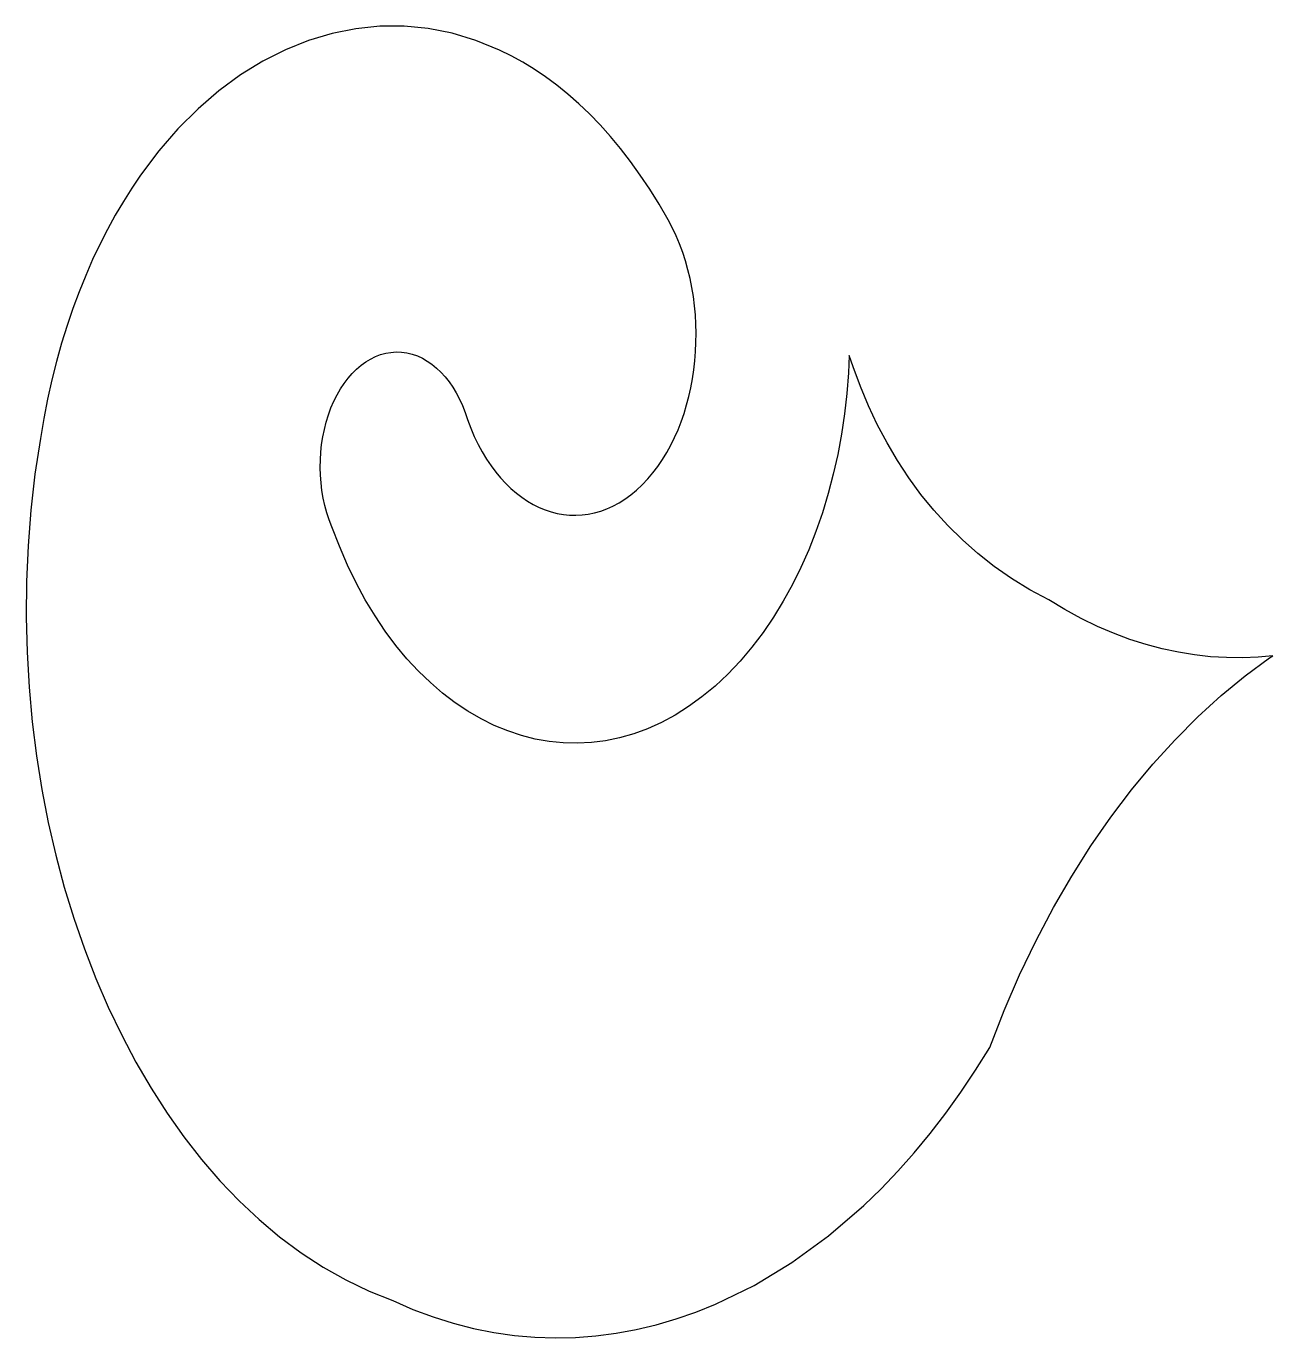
# Model space of a CAD drawing. Header units: centimetres. Extents: x -2.15 to 2.15, y -1.9 to 1.9.
# Drawn here: x -0.922 to -0.6119, y -1.6041 to -1.2778 of the extents above; entities that cross this region are included whole.
import ezdxf

# ---------------------------------------------------------------- set-up
doc = ezdxf.new("R2010")
doc.units = ezdxf.units.CM
doc.header["$MEASUREMENT"] = 0
doc.layers.add('Layer 1', color=7, linetype='Continuous')

msp = doc.modelspace()

# ---------------------------------------------------------------- linework, layer by layer
at = {"layer": 'Layer 1', "color": 177}
msp.add_open_spline([(-0.61192, -1.43446), (-0.61192, -1.43446), (-0.61271, -1.43498), (-0.61271, -1.43498), (-0.61271, -1.43498), (-0.61271, -1.43498), (-0.6188, -1.43948), (-0.6188, -1.43948), (-0.6188, -1.43948), (-0.6188, -1.43948), (-0.62476, -1.44438), (-0.62476, -1.44438), (-0.62476, -1.44438), (-0.62476, -1.44438), (-0.63058, -1.44967), (-0.63058, -1.44967), (-0.63058, -1.44967), (-0.63058, -1.44967), (-0.63624, -1.45535), (-0.63624, -1.45535), (-0.63624, -1.45535), (-0.63624, -1.45535), (-0.64175, -1.4614), (-0.64175, -1.4614), (-0.64175, -1.4614), (-0.64175, -1.4614), (-0.64708, -1.46782), (-0.64708, -1.46782), (-0.64708, -1.46782), (-0.64708, -1.46782), (-0.65223, -1.47461), (-0.65223, -1.47461), (-0.65223, -1.47461), (-0.65223, -1.47461), (-0.65718, -1.48177), (-0.65718, -1.48177), (-0.65718, -1.48177), (-0.65718, -1.48177), (-0.66194, -1.48927), (-0.66194, -1.48927), (-0.66194, -1.48927), (-0.66194, -1.48927), (-0.66648, -1.49713), (-0.66648, -1.49713), (-0.66648, -1.49713), (-0.66648, -1.49713), (-0.6708, -1.50533), (-0.6708, -1.50533), (-0.6708, -1.50533), (-0.6708, -1.50533), (-0.67489, -1.51386), (-0.67489, -1.51386), (-0.67489, -1.51386), (-0.67489, -1.51386), (-0.67873, -1.52272), (-0.67873, -1.52272), (-0.67873, -1.52272), (-0.67873, -1.52272), (-0.68232, -1.5319), (-0.68232, -1.5319), (-0.68232, -1.5319), (-0.68232, -1.5319), (-0.68584, -1.53758), (-0.68584, -1.53758), (-0.68584, -1.53758), (-0.68584, -1.53758), (-0.68949, -1.54304), (-0.68949, -1.54304), (-0.68949, -1.54304), (-0.68949, -1.54304), (-0.69324, -1.54829), (-0.69324, -1.54829), (-0.69324, -1.54829), (-0.69324, -1.54829), (-0.69711, -1.55332), (-0.69711, -1.55332), (-0.69711, -1.55332), (-0.69711, -1.55332), (-0.70109, -1.55814), (-0.70109, -1.55814), (-0.70109, -1.55814), (-0.70109, -1.55814), (-0.70518, -1.56273), (-0.70518, -1.56273), (-0.70518, -1.56273), (-0.70518, -1.56273), (-0.70935, -1.56709), (-0.70935, -1.56709), (-0.70935, -1.56709), (-0.70935, -1.56709), (-0.71362, -1.57123), (-0.71362, -1.57123), (-0.71362, -1.57123), (-0.71362, -1.57123), (-0.72243, -1.57881), (-0.72243, -1.57881), (-0.72243, -1.57881), (-0.72243, -1.57881), (-0.73153, -1.58545), (-0.73153, -1.58545), (-0.73153, -1.58545), (-0.73153, -1.58545), (-0.74091, -1.59111), (-0.74091, -1.59111), (-0.74091, -1.59111), (-0.74091, -1.59111), (-0.75052, -1.59579), (-0.75052, -1.59579), (-0.75052, -1.59579), (-0.75052, -1.59579), (-0.7554, -1.59775), (-0.7554, -1.59775), (-0.7554, -1.59775), (-0.7554, -1.59775), (-0.76031, -1.59945), (-0.76031, -1.59945), (-0.76031, -1.59945), (-0.76031, -1.59945), (-0.76527, -1.6009), (-0.76527, -1.6009), (-0.76527, -1.6009), (-0.76527, -1.6009), (-0.77026, -1.60208), (-0.77026, -1.60208), (-0.77026, -1.60208), (-0.77026, -1.60208), (-0.77527, -1.603), (-0.77527, -1.603), (-0.77527, -1.603), (-0.77527, -1.603), (-0.78031, -1.60366), (-0.78031, -1.60366), (-0.78031, -1.60366), (-0.78031, -1.60366), (-0.78536, -1.60405), (-0.78536, -1.60405), (-0.78536, -1.60405), (-0.78536, -1.60405), (-0.79043, -1.60415), (-0.79043, -1.60415), (-0.79043, -1.60415), (-0.79043, -1.60415), (-0.7955, -1.60399), (-0.7955, -1.60399), (-0.7955, -1.60399), (-0.7955, -1.60399), (-0.80058, -1.60355), (-0.80058, -1.60355), (-0.80058, -1.60355), (-0.80058, -1.60355), (-0.80566, -1.60283), (-0.80566, -1.60283), (-0.80566, -1.60283), (-0.80566, -1.60283), (-0.81072, -1.60182), (-0.81072, -1.60182), (-0.81072, -1.60182), (-0.81072, -1.60182), (-0.81577, -1.60053), (-0.81577, -1.60053), (-0.81577, -1.60053), (-0.81577, -1.60053), (-0.8208, -1.59895), (-0.8208, -1.59895), (-0.8208, -1.59895), (-0.8208, -1.59895), (-0.82581, -1.59708), (-0.82581, -1.59708), (-0.82581, -1.59708), (-0.82581, -1.59708), (-0.83079, -1.59491), (-0.83079, -1.59491), (-0.83079, -1.59491), (-0.83079, -1.59491), (-0.83674, -1.59254), (-0.83674, -1.59254), (-0.83674, -1.59254), (-0.83674, -1.59254), (-0.84254, -1.58976), (-0.84254, -1.58976), (-0.84254, -1.58976), (-0.84254, -1.58976), (-0.84818, -1.58657), (-0.84818, -1.58657), (-0.84818, -1.58657), (-0.84818, -1.58657), (-0.85365, -1.58299), (-0.85365, -1.58299), (-0.85365, -1.58299), (-0.85365, -1.58299), (-0.85897, -1.57904), (-0.85897, -1.57904), (-0.85897, -1.57904), (-0.85897, -1.57904), (-0.8641, -1.57473), (-0.8641, -1.57473), (-0.8641, -1.57473), (-0.8641, -1.57473), (-0.86906, -1.57008), (-0.86906, -1.57008), (-0.86906, -1.57008), (-0.86906, -1.57008), (-0.87383, -1.56508), (-0.87383, -1.56508), (-0.87383, -1.56508), (-0.87383, -1.56508), (-0.87841, -1.55977), (-0.87841, -1.55977), (-0.87841, -1.55977), (-0.87841, -1.55977), (-0.8828, -1.55415), (-0.8828, -1.55415), (-0.8828, -1.55415), (-0.8828, -1.55415), (-0.88698, -1.54823), (-0.88698, -1.54823), (-0.88698, -1.54823), (-0.88698, -1.54823), (-0.89096, -1.54204), (-0.89096, -1.54204), (-0.89096, -1.54204), (-0.89096, -1.54204), (-0.89472, -1.53558), (-0.89472, -1.53558), (-0.89472, -1.53558), (-0.89472, -1.53558), (-0.89827, -1.52887), (-0.89827, -1.52887), (-0.89827, -1.52887), (-0.89827, -1.52887), (-0.9016, -1.52192), (-0.9016, -1.52192), (-0.9016, -1.52192), (-0.9016, -1.52192), (-0.90469, -1.51474), (-0.90469, -1.51474), (-0.90469, -1.51474), (-0.90469, -1.51474), (-0.90755, -1.50736), (-0.90755, -1.50736), (-0.90755, -1.50736), (-0.90755, -1.50736), (-0.91017, -1.49977), (-0.91017, -1.49977), (-0.91017, -1.49977), (-0.91017, -1.49977), (-0.91255, -1.492), (-0.91255, -1.492), (-0.91255, -1.492), (-0.91255, -1.492), (-0.91466, -1.48406), (-0.91466, -1.48406), (-0.91466, -1.48406), (-0.91466, -1.48406), (-0.91653, -1.47597), (-0.91653, -1.47597), (-0.91653, -1.47597), (-0.91653, -1.47597), (-0.91814, -1.46773), (-0.91814, -1.46773), (-0.91814, -1.46773), (-0.91814, -1.46773), (-0.91947, -1.45935), (-0.91947, -1.45935), (-0.91947, -1.45935), (-0.91947, -1.45935), (-0.92053, -1.45086), (-0.92053, -1.45086), (-0.92053, -1.45086), (-0.92053, -1.45086), (-0.92131, -1.44228), (-0.92131, -1.44228), (-0.92131, -1.44228), (-0.92131, -1.44228), (-0.92181, -1.43359), (-0.92181, -1.43359), (-0.92181, -1.43359), (-0.92181, -1.43359), (-0.92201, -1.42484), (-0.92201, -1.42484), (-0.92201, -1.42484), (-0.92201, -1.42484), (-0.92193, -1.41602), (-0.92193, -1.41602), (-0.92193, -1.41602), (-0.92193, -1.41602), (-0.92154, -1.40715), (-0.92154, -1.40715), (-0.92154, -1.40715), (-0.92154, -1.40715), (-0.92084, -1.39825), (-0.92084, -1.39825), (-0.92084, -1.39825), (-0.92084, -1.39825), (-0.91983, -1.38932), (-0.91983, -1.38932), (-0.91983, -1.38932), (-0.91983, -1.38932), (-0.9185, -1.38039), (-0.9185, -1.38039), (-0.9185, -1.38039), (-0.9185, -1.38039), (-0.91765, -1.37544), (-0.91765, -1.37544), (-0.91765, -1.37544), (-0.91765, -1.37544), (-0.9167, -1.37059), (-0.9167, -1.37059), (-0.9167, -1.37059), (-0.9167, -1.37059), (-0.91563, -1.36585), (-0.91563, -1.36585), (-0.91563, -1.36585), (-0.91563, -1.36585), (-0.91447, -1.36123), (-0.91447, -1.36123), (-0.91447, -1.36123), (-0.91447, -1.36123), (-0.91321, -1.35672), (-0.91321, -1.35672), (-0.91321, -1.35672), (-0.91321, -1.35672), (-0.91185, -1.35233), (-0.91185, -1.35233), (-0.91185, -1.35233), (-0.91185, -1.35233), (-0.9104, -1.34805), (-0.9104, -1.34805), (-0.9104, -1.34805), (-0.9104, -1.34805), (-0.90885, -1.34388), (-0.90885, -1.34388), (-0.90885, -1.34388), (-0.90885, -1.34388), (-0.90722, -1.33984), (-0.90722, -1.33984), (-0.90722, -1.33984), (-0.90722, -1.33984), (-0.90551, -1.33591), (-0.90551, -1.33591), (-0.90551, -1.33591), (-0.90551, -1.33591), (-0.90371, -1.3321), (-0.90371, -1.3321), (-0.90371, -1.3321), (-0.90371, -1.3321), (-0.90183, -1.32841), (-0.90183, -1.32841), (-0.90183, -1.32841), (-0.90183, -1.32841), (-0.89988, -1.32485), (-0.89988, -1.32485), (-0.89988, -1.32485), (-0.89988, -1.32485), (-0.89785, -1.3214), (-0.89785, -1.3214), (-0.89785, -1.3214), (-0.89785, -1.3214), (-0.89575, -1.31808), (-0.89575, -1.31808), (-0.89575, -1.31808), (-0.89575, -1.31808), (-0.89359, -1.31488), (-0.89359, -1.31488), (-0.89359, -1.31488), (-0.89359, -1.31488), (-0.88904, -1.30886), (-0.88904, -1.30886), (-0.88904, -1.30886), (-0.88904, -1.30886), (-0.88427, -1.30335), (-0.88427, -1.30335), (-0.88427, -1.30335), (-0.88427, -1.30335), (-0.87927, -1.29836), (-0.87927, -1.29836), (-0.87927, -1.29836), (-0.87927, -1.29836), (-0.87408, -1.29388), (-0.87408, -1.29388), (-0.87408, -1.29388), (-0.87408, -1.29388), (-0.86871, -1.28994), (-0.86871, -1.28994), (-0.86871, -1.28994), (-0.86871, -1.28994), (-0.86319, -1.28653), (-0.86319, -1.28653), (-0.86319, -1.28653), (-0.86319, -1.28653), (-0.85752, -1.28367), (-0.85752, -1.28367), (-0.85752, -1.28367), (-0.85752, -1.28367), (-0.85176, -1.28137), (-0.85176, -1.28137), (-0.85176, -1.28137), (-0.85176, -1.28137), (-0.8459, -1.27962), (-0.8459, -1.27962), (-0.8459, -1.27962), (-0.8459, -1.27962), (-0.83998, -1.27845), (-0.83998, -1.27845), (-0.83998, -1.27845), (-0.83998, -1.27845), (-0.83401, -1.27785), (-0.83401, -1.27785), (-0.83401, -1.27785), (-0.83401, -1.27785), (-0.82802, -1.27783), (-0.82802, -1.27783), (-0.82802, -1.27783), (-0.82802, -1.27783), (-0.82202, -1.27841), (-0.82202, -1.27841), (-0.82202, -1.27841), (-0.82202, -1.27841), (-0.81605, -1.27958), (-0.81605, -1.27958), (-0.81605, -1.27958), (-0.81605, -1.27958), (-0.81013, -1.28137), (-0.81013, -1.28137), (-0.81013, -1.28137), (-0.81013, -1.28137), (-0.80426, -1.28376), (-0.80426, -1.28376), (-0.80426, -1.28376), (-0.80426, -1.28376), (-0.80136, -1.2852), (-0.80136, -1.2852), (-0.80136, -1.2852), (-0.80136, -1.2852), (-0.79849, -1.28679), (-0.79849, -1.28679), (-0.79849, -1.28679), (-0.79849, -1.28679), (-0.79564, -1.28853), (-0.79564, -1.28853), (-0.79564, -1.28853), (-0.79564, -1.28853), (-0.79282, -1.29043), (-0.79282, -1.29043), (-0.79282, -1.29043), (-0.79282, -1.29043), (-0.79003, -1.2925), (-0.79003, -1.2925), (-0.79003, -1.2925), (-0.79003, -1.2925), (-0.78728, -1.29472), (-0.78728, -1.29472), (-0.78728, -1.29472), (-0.78728, -1.29472), (-0.78457, -1.2971), (-0.78457, -1.2971), (-0.78457, -1.2971), (-0.78457, -1.2971), (-0.7819, -1.29965), (-0.7819, -1.29965), (-0.7819, -1.29965), (-0.7819, -1.29965), (-0.77927, -1.30236), (-0.77927, -1.30236), (-0.77927, -1.30236), (-0.77927, -1.30236), (-0.77669, -1.30524), (-0.77669, -1.30524), (-0.77669, -1.30524), (-0.77669, -1.30524), (-0.77415, -1.30828), (-0.77415, -1.30828), (-0.77415, -1.30828), (-0.77415, -1.30828), (-0.77167, -1.31148), (-0.77167, -1.31148), (-0.77167, -1.31148), (-0.77167, -1.31148), (-0.76925, -1.31486), (-0.76925, -1.31486), (-0.76925, -1.31486), (-0.76925, -1.31486), (-0.76688, -1.3184), (-0.76688, -1.3184), (-0.76688, -1.3184), (-0.76688, -1.3184), (-0.76457, -1.3221), (-0.76457, -1.3221), (-0.76457, -1.3221), (-0.76457, -1.3221), (-0.76233, -1.32599), (-0.76233, -1.32599), (-0.76233, -1.32599), (-0.76233, -1.32599), (-0.7613, -1.32793), (-0.7613, -1.32793), (-0.7613, -1.32793), (-0.7613, -1.32793), (-0.76035, -1.32994), (-0.76035, -1.32994), (-0.76035, -1.32994), (-0.76035, -1.32994), (-0.75949, -1.33199), (-0.75949, -1.33199), (-0.75949, -1.33199), (-0.75949, -1.33199), (-0.75871, -1.33409), (-0.75871, -1.33409), (-0.75871, -1.33409), (-0.75871, -1.33409), (-0.75801, -1.33622), (-0.75801, -1.33622), (-0.75801, -1.33622), (-0.75801, -1.33622), (-0.7574, -1.3384), (-0.7574, -1.3384), (-0.7574, -1.3384), (-0.7574, -1.3384), (-0.75687, -1.3406), (-0.75687, -1.3406), (-0.75687, -1.3406), (-0.75687, -1.3406), (-0.75642, -1.34283), (-0.75642, -1.34283), (-0.75642, -1.34283), (-0.75642, -1.34283), (-0.75605, -1.34509), (-0.75605, -1.34509), (-0.75605, -1.34509), (-0.75605, -1.34509), (-0.75576, -1.34736), (-0.75576, -1.34736), (-0.75576, -1.34736), (-0.75576, -1.34736), (-0.75555, -1.34964), (-0.75555, -1.34964), (-0.75555, -1.34964), (-0.75555, -1.34964), (-0.75542, -1.35193), (-0.75542, -1.35193), (-0.75542, -1.35193), (-0.75542, -1.35193), (-0.75537, -1.35422), (-0.75537, -1.35422), (-0.75537, -1.35422), (-0.75537, -1.35422), (-0.7554, -1.35651), (-0.7554, -1.35651), (-0.7554, -1.35651), (-0.7554, -1.35651), (-0.7555, -1.35879), (-0.7555, -1.35879), (-0.7555, -1.35879), (-0.7555, -1.35879), (-0.75568, -1.36106), (-0.75568, -1.36106), (-0.75568, -1.36106), (-0.75568, -1.36106), (-0.75594, -1.36331), (-0.75594, -1.36331), (-0.75594, -1.36331), (-0.75594, -1.36331), (-0.75627, -1.36555), (-0.75627, -1.36555), (-0.75627, -1.36555), (-0.75627, -1.36555), (-0.75669, -1.36776), (-0.75669, -1.36776), (-0.75669, -1.36776), (-0.75669, -1.36776), (-0.75717, -1.36993), (-0.75717, -1.36993), (-0.75717, -1.36993), (-0.75717, -1.36993), (-0.75773, -1.37207), (-0.75773, -1.37207), (-0.75773, -1.37207), (-0.75773, -1.37207), (-0.75837, -1.37417), (-0.75837, -1.37417), (-0.75837, -1.37417), (-0.75837, -1.37417), (-0.75908, -1.37622), (-0.75908, -1.37622), (-0.75908, -1.37622), (-0.75908, -1.37622), (-0.75987, -1.37823), (-0.75987, -1.37823), (-0.75987, -1.37823), (-0.75987, -1.37823), (-0.76073, -1.38018), (-0.76073, -1.38018), (-0.76073, -1.38018), (-0.76073, -1.38018), (-0.76166, -1.38207), (-0.76166, -1.38207), (-0.76166, -1.38207), (-0.76166, -1.38207), (-0.76266, -1.38389), (-0.76266, -1.38389), (-0.76266, -1.38389), (-0.76266, -1.38389), (-0.76374, -1.38565), (-0.76374, -1.38565), (-0.76374, -1.38565), (-0.76374, -1.38565), (-0.76489, -1.38734), (-0.76489, -1.38734), (-0.76489, -1.38734), (-0.76489, -1.38734), (-0.7661, -1.38894), (-0.7661, -1.38894), (-0.7661, -1.38894), (-0.7661, -1.38894), (-0.76739, -1.39046), (-0.76739, -1.39046), (-0.76739, -1.39046), (-0.76739, -1.39046), (-0.76875, -1.3919), (-0.76875, -1.3919), (-0.76875, -1.3919), (-0.76875, -1.3919), (-0.77016, -1.39322), (-0.77016, -1.39322), (-0.77016, -1.39322), (-0.77016, -1.39322), (-0.7716, -1.39441), (-0.7716, -1.39441), (-0.7716, -1.39441), (-0.7716, -1.39441), (-0.77306, -1.39547), (-0.77306, -1.39547), (-0.77306, -1.39547), (-0.77306, -1.39547), (-0.77454, -1.39641), (-0.77454, -1.39641), (-0.77454, -1.39641), (-0.77454, -1.39641), (-0.77605, -1.39722), (-0.77605, -1.39722), (-0.77605, -1.39722), (-0.77605, -1.39722), (-0.77757, -1.39791), (-0.77757, -1.39791), (-0.77757, -1.39791), (-0.77757, -1.39791), (-0.7791, -1.39847), (-0.7791, -1.39847), (-0.7791, -1.39847), (-0.7791, -1.39847), (-0.78064, -1.39891), (-0.78064, -1.39891), (-0.78064, -1.39891), (-0.78064, -1.39891), (-0.78219, -1.39923), (-0.78219, -1.39923), (-0.78219, -1.39923), (-0.78219, -1.39923), (-0.78373, -1.39943), (-0.78373, -1.39943), (-0.78373, -1.39943), (-0.78373, -1.39943), (-0.78529, -1.39951), (-0.78529, -1.39951), (-0.78529, -1.39951), (-0.78529, -1.39951), (-0.78683, -1.39946), (-0.78683, -1.39946), (-0.78683, -1.39946), (-0.78683, -1.39946), (-0.78837, -1.39931), (-0.78837, -1.39931), (-0.78837, -1.39931), (-0.78837, -1.39931), (-0.7899, -1.39904), (-0.7899, -1.39904), (-0.7899, -1.39904), (-0.7899, -1.39904), (-0.79142, -1.39865), (-0.79142, -1.39865), (-0.79142, -1.39865), (-0.79142, -1.39865), (-0.79292, -1.39815), (-0.79292, -1.39815), (-0.79292, -1.39815), (-0.79292, -1.39815), (-0.79441, -1.39754), (-0.79441, -1.39754), (-0.79441, -1.39754), (-0.79441, -1.39754), (-0.79587, -1.39682), (-0.79587, -1.39682), (-0.79587, -1.39682), (-0.79587, -1.39682), (-0.7973, -1.39599), (-0.7973, -1.39599), (-0.7973, -1.39599), (-0.7973, -1.39599), (-0.79871, -1.39504), (-0.79871, -1.39504), (-0.79871, -1.39504), (-0.79871, -1.39504), (-0.80009, -1.39399), (-0.80009, -1.39399), (-0.80009, -1.39399), (-0.80009, -1.39399), (-0.80143, -1.39284), (-0.80143, -1.39284), (-0.80143, -1.39284), (-0.80143, -1.39284), (-0.80273, -1.39158), (-0.80273, -1.39158), (-0.80273, -1.39158), (-0.80273, -1.39158), (-0.804, -1.39022), (-0.804, -1.39022), (-0.804, -1.39022), (-0.804, -1.39022), (-0.80522, -1.38875), (-0.80522, -1.38875), (-0.80522, -1.38875), (-0.80522, -1.38875), (-0.80639, -1.38718), (-0.80639, -1.38718), (-0.80639, -1.38718), (-0.80639, -1.38718), (-0.80751, -1.38551), (-0.80751, -1.38551), (-0.80751, -1.38551), (-0.80751, -1.38551), (-0.80858, -1.38375), (-0.80858, -1.38375), (-0.80858, -1.38375), (-0.80858, -1.38375), (-0.80959, -1.38188), (-0.80959, -1.38188), (-0.80959, -1.38188), (-0.80959, -1.38188), (-0.81054, -1.37992), (-0.81054, -1.37992), (-0.81054, -1.37992), (-0.81054, -1.37992), (-0.81143, -1.37786), (-0.81143, -1.37786), (-0.81143, -1.37786), (-0.81143, -1.37786), (-0.81225, -1.37571), (-0.81225, -1.37571), (-0.81225, -1.37571), (-0.81225, -1.37571), (-0.81283, -1.37392), (-0.81283, -1.37392), (-0.81283, -1.37392), (-0.81283, -1.37392), (-0.8135, -1.37222), (-0.8135, -1.37222), (-0.8135, -1.37222), (-0.8135, -1.37222), (-0.81423, -1.37061), (-0.81423, -1.37061), (-0.81423, -1.37061), (-0.81423, -1.37061), (-0.81504, -1.36908), (-0.81504, -1.36908), (-0.81504, -1.36908), (-0.81504, -1.36908), (-0.8159, -1.36764), (-0.8159, -1.36764), (-0.8159, -1.36764), (-0.8159, -1.36764), (-0.81683, -1.36629), (-0.81683, -1.36629), (-0.81683, -1.36629), (-0.81683, -1.36629), (-0.81781, -1.36505), (-0.81781, -1.36505), (-0.81781, -1.36505), (-0.81781, -1.36505), (-0.81886, -1.3639), (-0.81886, -1.3639), (-0.81886, -1.3639), (-0.81886, -1.3639), (-0.81994, -1.36287), (-0.81994, -1.36287), (-0.81994, -1.36287), (-0.81994, -1.36287), (-0.82108, -1.36194), (-0.82108, -1.36194), (-0.82108, -1.36194), (-0.82108, -1.36194), (-0.82225, -1.36113), (-0.82225, -1.36113), (-0.82225, -1.36113), (-0.82225, -1.36113), (-0.82347, -1.36043), (-0.82347, -1.36043), (-0.82347, -1.36043), (-0.82347, -1.36043), (-0.82471, -1.35986), (-0.82471, -1.35986), (-0.82471, -1.35986), (-0.82471, -1.35986), (-0.82599, -1.35942), (-0.82599, -1.35942), (-0.82599, -1.35942), (-0.82599, -1.35942), (-0.8273, -1.3591), (-0.8273, -1.3591), (-0.8273, -1.3591), (-0.8273, -1.3591), (-0.82863, -1.35892), (-0.82863, -1.35892), (-0.82863, -1.35892), (-0.82863, -1.35892), (-0.82996, -1.35887), (-0.82996, -1.35887), (-0.82996, -1.35887), (-0.82996, -1.35887), (-0.83128, -1.35897), (-0.83128, -1.35897), (-0.83128, -1.35897), (-0.83128, -1.35897), (-0.83259, -1.35919), (-0.83259, -1.35919), (-0.83259, -1.35919), (-0.83259, -1.35919), (-0.83387, -1.35954), (-0.83387, -1.35954), (-0.83387, -1.35954), (-0.83387, -1.35954), (-0.83513, -1.36003), (-0.83513, -1.36003), (-0.83513, -1.36003), (-0.83513, -1.36003), (-0.83636, -1.36063), (-0.83636, -1.36063), (-0.83636, -1.36063), (-0.83636, -1.36063), (-0.83756, -1.36136), (-0.83756, -1.36136), (-0.83756, -1.36136), (-0.83756, -1.36136), (-0.83872, -1.3622), (-0.83872, -1.3622), (-0.83872, -1.3622), (-0.83872, -1.3622), (-0.83984, -1.36316), (-0.83984, -1.36316), (-0.83984, -1.36316), (-0.83984, -1.36316), (-0.84092, -1.36423), (-0.84092, -1.36423), (-0.84092, -1.36423), (-0.84092, -1.36423), (-0.84194, -1.36541), (-0.84194, -1.36541), (-0.84194, -1.36541), (-0.84194, -1.36541), (-0.84292, -1.36669), (-0.84292, -1.36669), (-0.84292, -1.36669), (-0.84292, -1.36669), (-0.84383, -1.36807), (-0.84383, -1.36807), (-0.84383, -1.36807), (-0.84383, -1.36807), (-0.84468, -1.36956), (-0.84468, -1.36956), (-0.84468, -1.36956), (-0.84468, -1.36956), (-0.84547, -1.37113), (-0.84547, -1.37113), (-0.84547, -1.37113), (-0.84547, -1.37113), (-0.8462, -1.3728), (-0.8462, -1.3728), (-0.8462, -1.3728), (-0.8462, -1.3728), (-0.84683, -1.37454), (-0.84683, -1.37454), (-0.84683, -1.37454), (-0.84683, -1.37454), (-0.84739, -1.37632), (-0.84739, -1.37632), (-0.84739, -1.37632), (-0.84739, -1.37632), (-0.84785, -1.37814), (-0.84785, -1.37814), (-0.84785, -1.37814), (-0.84785, -1.37814), (-0.84823, -1.38), (-0.84823, -1.38), (-0.84823, -1.38), (-0.84823, -1.38), (-0.84852, -1.38189), (-0.84852, -1.38189), (-0.84852, -1.38189), (-0.84852, -1.38189), (-0.84873, -1.38379), (-0.84873, -1.38379), (-0.84873, -1.38379), (-0.84873, -1.38379), (-0.84884, -1.3857), (-0.84884, -1.3857), (-0.84884, -1.3857), (-0.84884, -1.3857), (-0.84887, -1.38762), (-0.84887, -1.38762), (-0.84887, -1.38762), (-0.84887, -1.38762), (-0.84882, -1.38954), (-0.84882, -1.38954), (-0.84882, -1.38954), (-0.84882, -1.38954), (-0.84867, -1.39145), (-0.84867, -1.39145), (-0.84867, -1.39145), (-0.84867, -1.39145), (-0.84844, -1.39335), (-0.84844, -1.39335), (-0.84844, -1.39335), (-0.84844, -1.39335), (-0.84812, -1.39521), (-0.84812, -1.39521), (-0.84812, -1.39521), (-0.84812, -1.39521), (-0.84771, -1.39706), (-0.84771, -1.39706), (-0.84771, -1.39706), (-0.84771, -1.39706), (-0.84722, -1.39887), (-0.84722, -1.39887), (-0.84722, -1.39887), (-0.84722, -1.39887), (-0.84664, -1.40063), (-0.84664, -1.40063), (-0.84664, -1.40063), (-0.84664, -1.40063), (-0.84597, -1.40235), (-0.84597, -1.40235), (-0.84597, -1.40235), (-0.84597, -1.40235), (-0.84411, -1.40723), (-0.84411, -1.40723), (-0.84411, -1.40723), (-0.84411, -1.40723), (-0.8421, -1.41189), (-0.8421, -1.41189), (-0.8421, -1.41189), (-0.8421, -1.41189), (-0.83995, -1.41633), (-0.83995, -1.41633), (-0.83995, -1.41633), (-0.83995, -1.41633), (-0.83766, -1.42056), (-0.83766, -1.42056), (-0.83766, -1.42056), (-0.83766, -1.42056), (-0.83524, -1.42456), (-0.83524, -1.42456), (-0.83524, -1.42456), (-0.83524, -1.42456), (-0.8327, -1.42834), (-0.8327, -1.42834), (-0.8327, -1.42834), (-0.8327, -1.42834), (-0.83005, -1.43189), (-0.83005, -1.43189), (-0.83005, -1.43189), (-0.83005, -1.43189), (-0.82729, -1.43521), (-0.82729, -1.43521), (-0.82729, -1.43521), (-0.82729, -1.43521), (-0.82443, -1.4383), (-0.82443, -1.4383), (-0.82443, -1.4383), (-0.82443, -1.4383), (-0.82147, -1.44115), (-0.82147, -1.44115), (-0.82147, -1.44115), (-0.82147, -1.44115), (-0.81843, -1.44377), (-0.81843, -1.44377), (-0.81843, -1.44377), (-0.81843, -1.44377), (-0.81532, -1.44614), (-0.81532, -1.44614), (-0.81532, -1.44614), (-0.81532, -1.44614), (-0.81213, -1.44827), (-0.81213, -1.44827), (-0.81213, -1.44827), (-0.81213, -1.44827), (-0.80888, -1.45016), (-0.80888, -1.45016), (-0.80888, -1.45016), (-0.80888, -1.45016), (-0.80557, -1.4518), (-0.80557, -1.4518), (-0.80557, -1.4518), (-0.80557, -1.4518), (-0.80221, -1.45318), (-0.80221, -1.45318), (-0.80221, -1.45318), (-0.80221, -1.45318), (-0.79881, -1.45431), (-0.79881, -1.45431), (-0.79881, -1.45431), (-0.79881, -1.45431), (-0.79537, -1.45519), (-0.79537, -1.45519), (-0.79537, -1.45519), (-0.79537, -1.45519), (-0.7919, -1.4558), (-0.7919, -1.4558), (-0.7919, -1.4558), (-0.7919, -1.4558), (-0.78842, -1.45616), (-0.78842, -1.45616), (-0.78842, -1.45616), (-0.78842, -1.45616), (-0.78492, -1.45625), (-0.78492, -1.45625), (-0.78492, -1.45625), (-0.78492, -1.45625), (-0.7814, -1.45607), (-0.7814, -1.45607), (-0.7814, -1.45607), (-0.7814, -1.45607), (-0.7779, -1.45562), (-0.7779, -1.45562), (-0.7779, -1.45562), (-0.7779, -1.45562), (-0.77439, -1.4549), (-0.77439, -1.4549), (-0.77439, -1.4549), (-0.77439, -1.4549), (-0.7709, -1.45391), (-0.7709, -1.45391), (-0.7709, -1.45391), (-0.7709, -1.45391), (-0.76744, -1.45263), (-0.76744, -1.45263), (-0.76744, -1.45263), (-0.76744, -1.45263), (-0.764, -1.45108), (-0.764, -1.45108), (-0.764, -1.45108), (-0.764, -1.45108), (-0.7606, -1.44925), (-0.7606, -1.44925), (-0.7606, -1.44925), (-0.7606, -1.44925), (-0.75723, -1.44712), (-0.75723, -1.44712), (-0.75723, -1.44712), (-0.75723, -1.44712), (-0.75393, -1.44471), (-0.75393, -1.44471), (-0.75393, -1.44471), (-0.75393, -1.44471), (-0.75067, -1.44201), (-0.75067, -1.44201), (-0.75067, -1.44201), (-0.75067, -1.44201), (-0.74748, -1.43902), (-0.74748, -1.43902), (-0.74748, -1.43902), (-0.74748, -1.43902), (-0.7444, -1.43577), (-0.7444, -1.43577), (-0.7444, -1.43577), (-0.7444, -1.43577), (-0.74148, -1.43232), (-0.74148, -1.43232), (-0.74148, -1.43232), (-0.74148, -1.43232), (-0.73873, -1.42869), (-0.73873, -1.42869), (-0.73873, -1.42869), (-0.73873, -1.42869), (-0.73613, -1.42488), (-0.73613, -1.42488), (-0.73613, -1.42488), (-0.73613, -1.42488), (-0.73369, -1.4209), (-0.73369, -1.4209), (-0.73369, -1.4209), (-0.73369, -1.4209), (-0.73142, -1.41677), (-0.73142, -1.41677), (-0.73142, -1.41677), (-0.73142, -1.41677), (-0.72931, -1.41249), (-0.72931, -1.41249), (-0.72931, -1.41249), (-0.72931, -1.41249), (-0.72737, -1.40807), (-0.72737, -1.40807), (-0.72737, -1.40807), (-0.72737, -1.40807), (-0.72559, -1.40353), (-0.72559, -1.40353), (-0.72559, -1.40353), (-0.72559, -1.40353), (-0.72397, -1.39888), (-0.72397, -1.39888), (-0.72397, -1.39888), (-0.72397, -1.39888), (-0.72253, -1.39413), (-0.72253, -1.39413), (-0.72253, -1.39413), (-0.72253, -1.39413), (-0.72126, -1.38928), (-0.72126, -1.38928), (-0.72126, -1.38928), (-0.72126, -1.38928), (-0.72015, -1.38436), (-0.72015, -1.38436), (-0.72015, -1.38436), (-0.72015, -1.38436), (-0.71922, -1.37936), (-0.71922, -1.37936), (-0.71922, -1.37936), (-0.71922, -1.37936), (-0.71846, -1.3743), (-0.71846, -1.3743), (-0.71846, -1.3743), (-0.71846, -1.3743), (-0.71787, -1.3692), (-0.71787, -1.3692), (-0.71787, -1.3692), (-0.71787, -1.3692), (-0.71746, -1.36406), (-0.71746, -1.36406), (-0.71746, -1.36406), (-0.71746, -1.36406), (-0.71726, -1.35977), (-0.71726, -1.35977), (-0.71726, -1.35977), (-0.71726, -1.35977), (-0.71634, -1.36261), (-0.71634, -1.36261), (-0.71634, -1.36261), (-0.71634, -1.36261), (-0.71451, -1.3675), (-0.71451, -1.3675), (-0.71451, -1.3675), (-0.71451, -1.3675), (-0.71249, -1.37229), (-0.71249, -1.37229), (-0.71249, -1.37229), (-0.71249, -1.37229), (-0.71029, -1.37696), (-0.71029, -1.37696), (-0.71029, -1.37696), (-0.71029, -1.37696), (-0.70787, -1.38151), (-0.70787, -1.38151), (-0.70787, -1.38151), (-0.70787, -1.38151), (-0.70526, -1.38592), (-0.70526, -1.38592), (-0.70526, -1.38592), (-0.70526, -1.38592), (-0.70245, -1.39019), (-0.70245, -1.39019), (-0.70245, -1.39019), (-0.70245, -1.39019), (-0.69943, -1.39431), (-0.69943, -1.39431), (-0.69943, -1.39431), (-0.69943, -1.39431), (-0.69621, -1.39826), (-0.69621, -1.39826), (-0.69621, -1.39826), (-0.69621, -1.39826), (-0.69278, -1.40204), (-0.69278, -1.40204), (-0.69278, -1.40204), (-0.69278, -1.40204), (-0.68913, -1.40564), (-0.68913, -1.40564), (-0.68913, -1.40564), (-0.68913, -1.40564), (-0.68527, -1.40905), (-0.68527, -1.40905), (-0.68527, -1.40905), (-0.68527, -1.40905), (-0.68119, -1.41225), (-0.68119, -1.41225), (-0.68119, -1.41225), (-0.68119, -1.41225), (-0.6769, -1.41525), (-0.6769, -1.41525), (-0.6769, -1.41525), (-0.6769, -1.41525), (-0.67239, -1.41803), (-0.67239, -1.41803), (-0.67239, -1.41803), (-0.67239, -1.41803), (-0.66765, -1.42057), (-0.66765, -1.42057), (-0.66765, -1.42057), (-0.66765, -1.42057), (-0.66363, -1.42299), (-0.66363, -1.42299), (-0.66363, -1.42299), (-0.66363, -1.42299), (-0.6596, -1.42518), (-0.6596, -1.42518), (-0.6596, -1.42518), (-0.6596, -1.42518), (-0.65556, -1.42714), (-0.65556, -1.42714), (-0.65556, -1.42714), (-0.65556, -1.42714), (-0.65152, -1.42888), (-0.65152, -1.42888), (-0.65152, -1.42888), (-0.65152, -1.42888), (-0.64748, -1.43038), (-0.64748, -1.43038), (-0.64748, -1.43038), (-0.64748, -1.43038), (-0.64345, -1.43167), (-0.64345, -1.43167), (-0.64345, -1.43167), (-0.64345, -1.43167), (-0.63942, -1.43275), (-0.63942, -1.43275), (-0.63942, -1.43275), (-0.63942, -1.43275), (-0.6354, -1.4336), (-0.6354, -1.4336), (-0.6354, -1.4336), (-0.6354, -1.4336), (-0.63139, -1.43425), (-0.63139, -1.43425), (-0.63139, -1.43425), (-0.63139, -1.43425), (-0.6274, -1.43469), (-0.6274, -1.43469), (-0.6274, -1.43469), (-0.6274, -1.43469), (-0.62342, -1.43492), (-0.62342, -1.43492), (-0.62342, -1.43492), (-0.62342, -1.43492), (-0.61947, -1.43496), (-0.61947, -1.43496), (-0.61947, -1.43496), (-0.61947, -1.43496), (-0.61554, -1.43479), (-0.61554, -1.43479), (-0.61554, -1.43479), (-0.61554, -1.43479), (-0.61192, -1.43446), (-0.61192, -1.43446)], degree=3, knots=[0, 0, 0, 0, 0.003165, 0.003165, 0.003165, 0.003165, 0.006329, 0.006329, 0.006329, 0.006329, 0.009494, 0.009494, 0.009494, 0.009494, 0.012658, 0.012658, 0.012658, 0.012658, 0.015823, 0.015823, 0.015823, 0.015823, 0.018987, 0.018987, 0.018987, 0.018987, 0.022152, 0.022152, 0.022152, 0.022152, 0.025316, 0.025316, 0.025316, 0.025316, 0.028481, 0.028481, 0.028481, 0.028481, 0.031646, 0.031646, 0.031646, 0.031646, 0.03481, 0.03481, 0.03481, 0.03481, 0.037975, 0.037975, 0.037975, 0.037975, 0.041139, 0.041139, 0.041139, 0.041139, 0.044304, 0.044304, 0.044304, 0.044304, 0.047468, 0.047468, 0.047468, 0.047468, 0.050633, 0.050633, 0.050633, 0.050633, 0.053797, 0.053797, 0.053797, 0.053797, 0.056962, 0.056962, 0.056962, 0.056962, 0.060127, 0.060127, 0.060127, 0.060127, 0.063291, 0.063291, 0.063291, 0.063291, 0.066456, 0.066456, 0.066456, 0.066456, 0.06962, 0.06962, 0.06962, 0.06962, 0.072785, 0.072785, 0.072785, 0.072785, 0.075949, 0.075949, 0.075949, 0.075949, 0.079114, 0.079114, 0.079114, 0.079114, 0.082278, 0.082278, 0.082278, 0.082278, 0.085443, 0.085443, 0.085443, 0.085443, 0.088608, 0.088608, 0.088608, 0.088608, 0.091772, 0.091772, 0.091772, 0.091772, 0.094937, 0.094937, 0.094937, 0.094937, 0.098101, 0.098101, 0.098101, 0.098101, 0.101266, 0.101266, 0.101266, 0.101266, 0.10443, 0.10443, 0.10443, 0.10443, 0.107595, 0.107595, 0.107595, 0.107595, 0.110759, 0.110759, 0.110759, 0.110759, 0.113924, 0.113924, 0.113924, 0.113924, 0.117089, 0.117089, 0.117089, 0.117089, 0.120253, 0.120253, 0.120253, 0.120253, 0.123418, 0.123418, 0.123418, 0.123418, 0.126582, 0.126582, 0.126582, 0.126582, 0.129747, 0.129747, 0.129747, 0.129747, 0.132911, 0.132911, 0.132911, 0.132911, 0.136076, 0.136076, 0.136076, 0.136076, 0.139241, 0.139241, 0.139241, 0.139241, 0.142405, 0.142405, 0.142405, 0.142405, 0.14557, 0.14557, 0.14557, 0.14557, 0.148734, 0.148734, 0.148734, 0.148734, 0.151899, 0.151899, 0.151899, 0.151899, 0.155063, 0.155063, 0.155063, 0.155063, 0.158228, 0.158228, 0.158228, 0.158228, 0.161392, 0.161392, 0.161392, 0.161392, 0.164557, 0.164557, 0.164557, 0.164557, 0.167722, 0.167722, 0.167722, 0.167722, 0.170886, 0.170886, 0.170886, 0.170886, 0.174051, 0.174051, 0.174051, 0.174051, 0.177215, 0.177215, 0.177215, 0.177215, 0.18038, 0.18038, 0.18038, 0.18038, 0.183544, 0.183544, 0.183544, 0.183544, 0.186709, 0.186709, 0.186709, 0.186709, 0.189873, 0.189873, 0.189873, 0.189873, 0.193038, 0.193038, 0.193038, 0.193038, 0.196203, 0.196203, 0.196203, 0.196203, 0.199367, 0.199367, 0.199367, 0.199367, 0.202532, 0.202532, 0.202532, 0.202532, 0.205696, 0.205696, 0.205696, 0.205696, 0.208861, 0.208861, 0.208861, 0.208861, 0.212025, 0.212025, 0.212025, 0.212025, 0.21519, 0.21519, 0.21519, 0.21519, 0.218354, 0.218354, 0.218354, 0.218354, 0.221519, 0.221519, 0.221519, 0.221519, 0.224684, 0.224684, 0.224684, 0.224684, 0.227848, 0.227848, 0.227848, 0.227848, 0.231013, 0.231013, 0.231013, 0.231013, 0.234177, 0.234177, 0.234177, 0.234177, 0.237342, 0.237342, 0.237342, 0.237342, 0.240506, 0.240506, 0.240506, 0.240506, 0.243671, 0.243671, 0.243671, 0.243671, 0.246835, 0.246835, 0.246835, 0.246835, 0.25, 0.25, 0.25, 0.25, 0.253165, 0.253165, 0.253165, 0.253165, 0.256329, 0.256329, 0.256329, 0.256329, 0.259494, 0.259494, 0.259494, 0.259494, 0.262658, 0.262658, 0.262658, 0.262658, 0.265823, 0.265823, 0.265823, 0.265823, 0.268987, 0.268987, 0.268987, 0.268987, 0.272152, 0.272152, 0.272152, 0.272152, 0.275316, 0.275316, 0.275316, 0.275316, 0.278481, 0.278481, 0.278481, 0.278481, 0.281646, 0.281646, 0.281646, 0.281646, 0.28481, 0.28481, 0.28481, 0.28481, 0.287975, 0.287975, 0.287975, 0.287975, 0.291139, 0.291139, 0.291139, 0.291139, 0.294304, 0.294304, 0.294304, 0.294304, 0.297468, 0.297468, 0.297468, 0.297468, 0.300633, 0.300633, 0.300633, 0.300633, 0.303797, 0.303797, 0.303797, 0.303797, 0.306962, 0.306962, 0.306962, 0.306962, 0.310127, 0.310127, 0.310127, 0.310127, 0.313291, 0.313291, 0.313291, 0.313291, 0.316456, 0.316456, 0.316456, 0.316456, 0.31962, 0.31962, 0.31962, 0.31962, 0.322785, 0.322785, 0.322785, 0.322785, 0.325949, 0.325949, 0.325949, 0.325949, 0.329114, 0.329114, 0.329114, 0.329114, 0.332278, 0.332278, 0.332278, 0.332278, 0.335443, 0.335443, 0.335443, 0.335443, 0.338608, 0.338608, 0.338608, 0.338608, 0.341772, 0.341772, 0.341772, 0.341772, 0.344937, 0.344937, 0.344937, 0.344937, 0.348101, 0.348101, 0.348101, 0.348101, 0.351266, 0.351266, 0.351266, 0.351266, 0.35443, 0.35443, 0.35443, 0.35443, 0.357595, 0.357595, 0.357595, 0.357595, 0.360759, 0.360759, 0.360759, 0.360759, 0.363924, 0.363924, 0.363924, 0.363924, 0.367089, 0.367089, 0.367089, 0.367089, 0.370253, 0.370253, 0.370253, 0.370253, 0.373418, 0.373418, 0.373418, 0.373418, 0.376582, 0.376582, 0.376582, 0.376582, 0.379747, 0.379747, 0.379747, 0.379747, 0.382911, 0.382911, 0.382911, 0.382911, 0.386076, 0.386076, 0.386076, 0.386076, 0.389241, 0.389241, 0.389241, 0.389241, 0.392405, 0.392405, 0.392405, 0.392405, 0.39557, 0.39557, 0.39557, 0.39557, 0.398734, 0.398734, 0.398734, 0.398734, 0.401899, 0.401899, 0.401899, 0.401899, 0.405063, 0.405063, 0.405063, 0.405063, 0.408228, 0.408228, 0.408228, 0.408228, 0.411392, 0.411392, 0.411392, 0.411392, 0.414557, 0.414557, 0.414557, 0.414557, 0.417722, 0.417722, 0.417722, 0.417722, 0.420886, 0.420886, 0.420886, 0.420886, 0.424051, 0.424051, 0.424051, 0.424051, 0.427215, 0.427215, 0.427215, 0.427215, 0.43038, 0.43038, 0.43038, 0.43038, 0.433544, 0.433544, 0.433544, 0.433544, 0.436709, 0.436709, 0.436709, 0.436709, 0.439873, 0.439873, 0.439873, 0.439873, 0.443038, 0.443038, 0.443038, 0.443038, 0.446203, 0.446203, 0.446203, 0.446203, 0.449367, 0.449367, 0.449367, 0.449367, 0.452532, 0.452532, 0.452532, 0.452532, 0.455696, 0.455696, 0.455696, 0.455696, 0.458861, 0.458861, 0.458861, 0.458861, 0.462025, 0.462025, 0.462025, 0.462025, 0.46519, 0.46519, 0.46519, 0.46519, 0.468354, 0.468354, 0.468354, 0.468354, 0.471519, 0.471519, 0.471519, 0.471519, 0.474684, 0.474684, 0.474684, 0.474684, 0.477848, 0.477848, 0.477848, 0.477848, 0.481013, 0.481013, 0.481013, 0.481013, 0.484177, 0.484177, 0.484177, 0.484177, 0.487342, 0.487342, 0.487342, 0.487342, 0.490506, 0.490506, 0.490506, 0.490506, 0.493671, 0.493671, 0.493671, 0.493671, 0.496835, 0.496835, 0.496835, 0.496835, 0.5, 0.5, 0.5, 0.5, 0.503165, 0.503165, 0.503165, 0.503165, 0.506329, 0.506329, 0.506329, 0.506329, 0.509494, 0.509494, 0.509494, 0.509494, 0.512658, 0.512658, 0.512658, 0.512658, 0.515823, 0.515823, 0.515823, 0.515823, 0.518987, 0.518987, 0.518987, 0.518987, 0.522152, 0.522152, 0.522152, 0.522152, 0.525316, 0.525316, 0.525316, 0.525316, 0.528481, 0.528481, 0.528481, 0.528481, 0.531646, 0.531646, 0.531646, 0.531646, 0.53481, 0.53481, 0.53481, 0.53481, 0.537975, 0.537975, 0.537975, 0.537975, 0.541139, 0.541139, 0.541139, 0.541139, 0.544304, 0.544304, 0.544304, 0.544304, 0.547468, 0.547468, 0.547468, 0.547468, 0.550633, 0.550633, 0.550633, 0.550633, 0.553797, 0.553797, 0.553797, 0.553797, 0.556962, 0.556962, 0.556962, 0.556962, 0.560127, 0.560127, 0.560127, 0.560127, 0.563291, 0.563291, 0.563291, 0.563291, 0.566456, 0.566456, 0.566456, 0.566456, 0.56962, 0.56962, 0.56962, 0.56962, 0.572785, 0.572785, 0.572785, 0.572785, 0.575949, 0.575949, 0.575949, 0.575949, 0.579114, 0.579114, 0.579114, 0.579114, 0.582278, 0.582278, 0.582278, 0.582278, 0.585443, 0.585443, 0.585443, 0.585443, 0.588608, 0.588608, 0.588608, 0.588608, 0.591772, 0.591772, 0.591772, 0.591772, 0.594937, 0.594937, 0.594937, 0.594937, 0.598101, 0.598101, 0.598101, 0.598101, 0.601266, 0.601266, 0.601266, 0.601266, 0.60443, 0.60443, 0.60443, 0.60443, 0.607595, 0.607595, 0.607595, 0.607595, 0.610759, 0.610759, 0.610759, 0.610759, 0.613924, 0.613924, 0.613924, 0.613924, 0.617089, 0.617089, 0.617089, 0.617089, 0.620253, 0.620253, 0.620253, 0.620253, 0.623418, 0.623418, 0.623418, 0.623418, 0.626582, 0.626582, 0.626582, 0.626582, 0.629747, 0.629747, 0.629747, 0.629747, 0.632911, 0.632911, 0.632911, 0.632911, 0.636076, 0.636076, 0.636076, 0.636076, 0.639241, 0.639241, 0.639241, 0.639241, 0.642405, 0.642405, 0.642405, 0.642405, 0.64557, 0.64557, 0.64557, 0.64557, 0.648734, 0.648734, 0.648734, 0.648734, 0.651899, 0.651899, 0.651899, 0.651899, 0.655063, 0.655063, 0.655063, 0.655063, 0.658228, 0.658228, 0.658228, 0.658228, 0.661392, 0.661392, 0.661392, 0.661392, 0.664557, 0.664557, 0.664557, 0.664557, 0.667722, 0.667722, 0.667722, 0.667722, 0.670886, 0.670886, 0.670886, 0.670886, 0.674051, 0.674051, 0.674051, 0.674051, 0.677215, 0.677215, 0.677215, 0.677215, 0.68038, 0.68038, 0.68038, 0.68038, 0.683544, 0.683544, 0.683544, 0.683544, 0.686709, 0.686709, 0.686709, 0.686709, 0.689873, 0.689873, 0.689873, 0.689873, 0.693038, 0.693038, 0.693038, 0.693038, 0.696203, 0.696203, 0.696203, 0.696203, 0.699367, 0.699367, 0.699367, 0.699367, 0.702532, 0.702532, 0.702532, 0.702532, 0.705696, 0.705696, 0.705696, 0.705696, 0.708861, 0.708861, 0.708861, 0.708861, 0.712025, 0.712025, 0.712025, 0.712025, 0.71519, 0.71519, 0.71519, 0.71519, 0.718354, 0.718354, 0.718354, 0.718354, 0.721519, 0.721519, 0.721519, 0.721519, 0.724684, 0.724684, 0.724684, 0.724684, 0.727848, 0.727848, 0.727848, 0.727848, 0.731013, 0.731013, 0.731013, 0.731013, 0.734177, 0.734177, 0.734177, 0.734177, 0.737342, 0.737342, 0.737342, 0.737342, 0.740506, 0.740506, 0.740506, 0.740506, 0.743671, 0.743671, 0.743671, 0.743671, 0.746835, 0.746835, 0.746835, 0.746835, 0.75, 0.75, 0.75, 0.75, 0.753165, 0.753165, 0.753165, 0.753165, 0.756329, 0.756329, 0.756329, 0.756329, 0.759494, 0.759494, 0.759494, 0.759494, 0.762658, 0.762658, 0.762658, 0.762658, 0.765823, 0.765823, 0.765823, 0.765823, 0.768987, 0.768987, 0.768987, 0.768987, 0.772152, 0.772152, 0.772152, 0.772152, 0.775316, 0.775316, 0.775316, 0.775316, 0.778481, 0.778481, 0.778481, 0.778481, 0.781646, 0.781646, 0.781646, 0.781646, 0.78481, 0.78481, 0.78481, 0.78481, 0.787975, 0.787975, 0.787975, 0.787975, 0.791139, 0.791139, 0.791139, 0.791139, 0.794304, 0.794304, 0.794304, 0.794304, 0.797468, 0.797468, 0.797468, 0.797468, 0.800633, 0.800633, 0.800633, 0.800633, 0.803797, 0.803797, 0.803797, 0.803797, 0.806962, 0.806962, 0.806962, 0.806962, 0.810127, 0.810127, 0.810127, 0.810127, 0.813291, 0.813291, 0.813291, 0.813291, 0.816456, 0.816456, 0.816456, 0.816456, 0.81962, 0.81962, 0.81962, 0.81962, 0.822785, 0.822785, 0.822785, 0.822785, 0.825949, 0.825949, 0.825949, 0.825949, 0.829114, 0.829114, 0.829114, 0.829114, 0.832278, 0.832278, 0.832278, 0.832278, 0.835443, 0.835443, 0.835443, 0.835443, 0.838608, 0.838608, 0.838608, 0.838608, 0.841772, 0.841772, 0.841772, 0.841772, 0.844937, 0.844937, 0.844937, 0.844937, 0.848101, 0.848101, 0.848101, 0.848101, 0.851266, 0.851266, 0.851266, 0.851266, 0.85443, 0.85443, 0.85443, 0.85443, 0.857595, 0.857595, 0.857595, 0.857595, 0.860759, 0.860759, 0.860759, 0.860759, 0.863924, 0.863924, 0.863924, 0.863924, 0.867089, 0.867089, 0.867089, 0.867089, 0.870253, 0.870253, 0.870253, 0.870253, 0.873418, 0.873418, 0.873418, 0.873418, 0.876582, 0.876582, 0.876582, 0.876582, 0.879747, 0.879747, 0.879747, 0.879747, 0.882911, 0.882911, 0.882911, 0.882911, 0.886076, 0.886076, 0.886076, 0.886076, 0.889241, 0.889241, 0.889241, 0.889241, 0.892405, 0.892405, 0.892405, 0.892405, 0.89557, 0.89557, 0.89557, 0.89557, 0.898734, 0.898734, 0.898734, 0.898734, 0.901899, 0.901899, 0.901899, 0.901899, 0.905063, 0.905063, 0.905063, 0.905063, 0.908228, 0.908228, 0.908228, 0.908228, 0.911392, 0.911392, 0.911392, 0.911392, 0.914557, 0.914557, 0.914557, 0.914557, 0.917722, 0.917722, 0.917722, 0.917722, 0.920886, 0.920886, 0.920886, 0.920886, 0.924051, 0.924051, 0.924051, 0.924051, 0.927215, 0.927215, 0.927215, 0.927215, 0.93038, 0.93038, 0.93038, 0.93038, 0.933544, 0.933544, 0.933544, 0.933544, 0.936709, 0.936709, 0.936709, 0.936709, 0.939873, 0.939873, 0.939873, 0.939873, 0.943038, 0.943038, 0.943038, 0.943038, 0.946203, 0.946203, 0.946203, 0.946203, 0.949367, 0.949367, 0.949367, 0.949367, 0.952532, 0.952532, 0.952532, 0.952532, 0.955696, 0.955696, 0.955696, 0.955696, 0.958861, 0.958861, 0.958861, 0.958861, 0.962025, 0.962025, 0.962025, 0.962025, 0.96519, 0.96519, 0.96519, 0.96519, 0.968354, 0.968354, 0.968354, 0.968354, 0.971519, 0.971519, 0.971519, 0.971519, 0.974684, 0.974684, 0.974684, 0.974684, 0.977848, 0.977848, 0.977848, 0.977848, 0.981013, 0.981013, 0.981013, 0.981013, 0.984177, 0.984177, 0.984177, 0.984177, 0.987342, 0.987342, 0.987342, 0.987342, 0.990506, 0.990506, 0.990506, 0.990506, 0.993671, 0.993671, 0.993671, 0.993671, 1, 1, 1, 1], dxfattribs=at)

doc.saveas('drawing.dxf')
